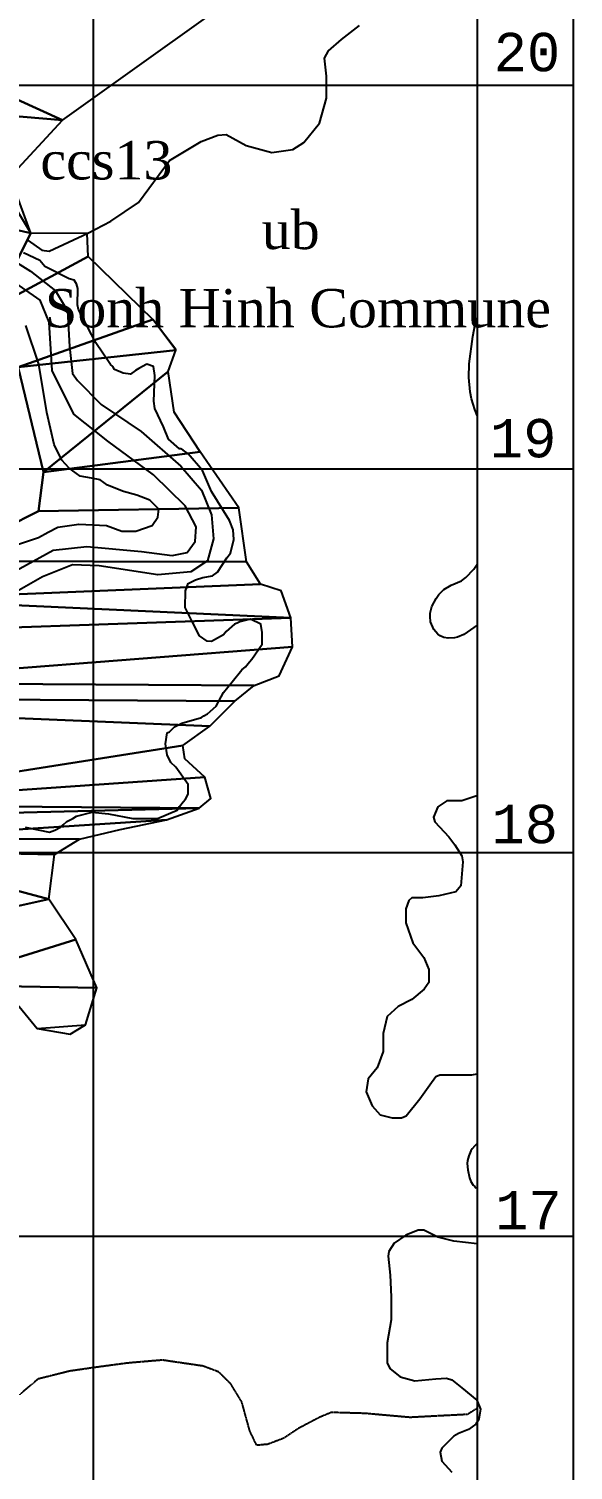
# Model space of a CAD drawing. Extents: x 19272750 to 38563660, y 1412748 to 2838873.
# Drawn here: x 19280833 to 19282250, y 1416390 to 1420147 of the extents above; entities that cross this region are included whole.
import ezdxf
from ezdxf.enums import TextEntityAlignment as Align

# ---------------------------------------------------------------- set-up
doc = ezdxf.new("R2010")
doc.units = 0
doc.header["$MEASUREMENT"] = 0
doc.linetypes.add('HIDDEN', pattern=[0.375, 0.25, -0.125])
for name, color, linetype in [('-1', 7, 'CONTINUOUS'), ('-34', 7, 'CONTINUOUS'), ('-41', 7, 'CONTINUOUS'), ('-51', 7, 'CONTINUOUS'), ('-52', 7, 'CONTINUOUS'), ('1', 7, 'CONTINUOUS'), ('34', 7, 'CONTINUOUS'), ('41', 7, 'CONTINUOUS'), ('50', 7, 'CONTINUOUS'), ('51', 7, 'CONTINUOUS'), ('52', 7, 'CONTINUOUS')]:
    doc.layers.add(name, color=color, linetype=linetype)
doc.styles.add('MONOTXT', font='MONOTXT', dxfattribs={"height": 0.2})
doc.styles.get("Standard").update_dxf_attribs({"font": 'VNTIME.TTF'})

msp = doc.modelspace()

# ---------------------------------------------------------------- linework, layer by layer
at = {"layer": '-1', "color": 7, "linetype": 'CONTINUOUS'}
for p, q in [((19282000, 1434250), (19282000, 1413000)), ((19282250, 1434250), (19282250, 1412750)), ((19281000, 1433000), (19281000, 1415000)), ((19272750, 1420000), (19282250, 1420000)), ((19272750, 1419000), (19282250, 1419000)), ((19272750, 1418000), (19282250, 1418000)), ((19272750, 1417000), (19282250, 1417000))]:
    msp.add_line(p, q, dxfattribs=at)
at = {"layer": '-1', "color": 30, "linetype": 'CONTINUOUS'}
for points in [[(19280823.1, 1418065.8), (19280886.8, 1418053), (19280900.8, 1418058.5), (19280915.5, 1418065.8), (19280921.9, 1418072.1), (19280931.9, 1418080.6), (19280947.4, 1418088.1), (19280956.5, 1418094.2), (19280997.9, 1418104.6), (19281039.9, 1418100.9), (19281103.7, 1418088.1), (19281167.6, 1418088.1), (19281218.6, 1418110.5), (19281225, 1418120), (19281234.9, 1418131.5), (19281240.9, 1418139.2), (19281247.3, 1418151.9), (19281247.3, 1418177.4), (19281215.4, 1418222.1), (19281202.5, 1418234.1), (19281193.1, 1418254), (19281188.3, 1418282.8), (19281193.1, 1418311.4), (19281199.4, 1418314.6), (19281212.2, 1418327.4), (19281231.3, 1418336.9), (19281282.2, 1418351.6), (19281288.8, 1418356.1), (19281297.7, 1418361.3), (19281320.7, 1418381.6), (19281339.9, 1418416.8), (19281361.9, 1418445.1), (19281387.7, 1418475.9), (19281397.3, 1418483.7), (19281407.1, 1418496.6), (19281413.5, 1418504), (19281440.6, 1418542.9), (19281440.6, 1418572.9), (19281436.8, 1418594.9), (19281410, 1418608.1), (19281381.9, 1418601.1), (19281374.8, 1418597.9), (19281368.5, 1418595.4), (19281346.3, 1418576.3), (19281339.7, 1418567.6), (19281308.6, 1418549.4), (19281296.9, 1418550.7), (19281277.5, 1418564.4), (19281259.4, 1418598.1), (19281240, 1418638.4), (19281240.9, 1418681.5), (19281247.3, 1418700.6), (19281266.4, 1418710.2), (19281285.6, 1418716.6), (19281310.6, 1418720.6), (19281323.6, 1418730.3), (19281348.2, 1418768.3), (19281357.8, 1418780.3), (19281366.9, 1418815.4), (19281365.1, 1418841), (19281355.1, 1418864.8), (19281308.6, 1418941.2), (19281285.3, 1418995.8), (19281247.3, 1419038.9), (19281234.6, 1419048.4), (19281228.2, 1419051.6), (19281224.9, 1419051.6), (19281196.2, 1419077.2), (19281183.5, 1419109.1), (19281161.2, 1419156.9), (19281158, 1419176), (19281161.2, 1419243), (19281157.2, 1419266.2), (19281139.7, 1419272.6), (19281119, 1419261), (19281110.1, 1419255.8), (19281097.4, 1419246.2), (19281078.2, 1419249.4), (19281055.9, 1419259), (19281051.6, 1419266.2), (19281045.8, 1419271.5), (19281007, 1419328.5), (19280962.3, 1419414.8), (19280959.7, 1419427.1), (19280960.2, 1419469.6), (19280957, 1419482.3), (19280950.6, 1419491.9), (19280937.8, 1419495.1), (19280874, 1419527), (19280861.3, 1419542.9), (19280818.8, 1419562.8)], [(19282000, 1419138.8), (19281993.7, 1419154.6), (19281985.4, 1419182), (19281981.7, 1419200.5), (19281978.2, 1419237.8), (19281979.1, 1419273.4), (19281988.6, 1419344.5), (19281994.9, 1419376.8), (19282000, 1419392.4)], [(19280790.2, 1418798.1), (19280857.6, 1418820.8), (19280883.5, 1418835.1), (19280908.1, 1418848.1), (19280962.5, 1418855.9), (19281035, 1418852), (19281075.2, 1418837.7), (19281111.4, 1418837.7), (19281154.2, 1418852), (19281168.4, 1418874.1), (19281171, 1418894.9), (19281147.7, 1418918.3), (19281114, 1418931.3), (19281079.1, 1418940.4), (19281037.6, 1418957.3), (19281018.2, 1418971.6), (19280996.1, 1418975.5), (19280966.4, 1418980.7), (19280937.9, 1419001.5), (19280918.4, 1419022.3), (19280899, 1419063.2), (19280879.6, 1419146.4), (19280858.9, 1419272.4), (19280825.2, 1419373.1)], [(19282000, 1418592.8), (19281965.2, 1418568.2), (19281949, 1418560.8), (19281941, 1418559), (19281924.9, 1418558.4), (19281913.4, 1418560.4), (19281903.5, 1418564.8), (19281897.6, 1418569.3), (19281887.5, 1418581.2), (19281879, 1418600.9), (19281877.3, 1418614.7), (19281877.8, 1418623.9), (19281882.3, 1418641), (19281893.3, 1418662.1), (19281900.4, 1418671.9), (19281913.4, 1418685.2), (19281932.4, 1418696.6), (19281958.9, 1418708.1), (19281970.4, 1418716.4), (19281991.2, 1418738.6), (19282000, 1418751)], [(19282000, 1418147.6), (19281998.8, 1418147.2), (19281959.9, 1418134.2), (19281921, 1418134.2), (19281897.7, 1418118.6), (19281886.4, 1418091.7), (19281889.9, 1418079.5), (19281926.2, 1418040.5), (19281941.8, 1418019.7), (19281959.8, 1417991.1), (19281962.5, 1417975.5), (19281959.9, 1417944.3), (19281957.3, 1417913.1), (19281944.4, 1417897.5), (19281900.3, 1417887.1), (19281858.8, 1417881.9), (19281830.3, 1417881.9), (19281821.9, 1417874.7), (19281814.7, 1417853.2), (19281814.7, 1417816.8), (19281832.9, 1417764.8), (19281861.4, 1417725.8), (19281874.4, 1417694.6), (19281874.4, 1417660.8), (19281862.5, 1417643.3), (19281830.3, 1417616.6), (19281794, 1417598.3), (19281765.5, 1417572.3), (19281755.1, 1417528.1), (19281755.1, 1417481.3), (19281739.6, 1417438.4), (19281716.2, 1417409.8), (19281711.1, 1417375.9), (19281726.6, 1417339.5), (19281747.3, 1417316.1), (19281778.4, 1417308.3), (19281803.1, 1417308.1), (19281814.8, 1417313.5), (19281851, 1417357.7), (19281877, 1417394.1), (19281892.4, 1417415.6), (19281902.9, 1417420.2), (19281941.8, 1417420.2), (19281985.9, 1417420.2), (19282000, 1417422.6)], [(19282000, 1417241.2), (19281993.6, 1417235.5), (19281987.1, 1417227.8), (19281983.6, 1417222), (19281978.1, 1417209.5), (19281975.1, 1417197.5), (19281974.4, 1417189.3), (19281975.5, 1417173.1), (19281979.7, 1417152.1), (19281983.7, 1417142.1), (19281989.7, 1417132.9), (19281993.6, 1417128.9)], [(19281993.6, 1417128.9), (19281995.7, 1417127), (19281997.1, 1417125.9), (19282000, 1417123.8)], [(19282000, 1416979.6), (19281939.2, 1416987.1), (19281897.7, 1416997.5), (19281861.4, 1417015.7), (19281846.1, 1417015.1), (19281814.7, 1417002.7), (19281783.6, 1416981.9), (19281769.8, 1416960), (19281768.1, 1416948.1), (19281773.3, 1416898.6), (19281775.9, 1416841.4), (19281775.9, 1416781.6), (19281765.5, 1416721.8), (19281765.5, 1416669.8), (19281772.6, 1416655), (19281799.2, 1416633.3), (19281838.1, 1416622.9), (19281892.5, 1416628.1), (19281920.4, 1416629.9), (19281934, 1416625.5), (19281959.9, 1416604.7), (19281998.8, 1416572.2), (19282009.2, 1416548.8), (19282004.6, 1416522.5), (19281996.2, 1416509.8), (19281977.9, 1416496.1), (19281951.5, 1416485.7), (19281939.2, 1416478.6), (19281908.1, 1416447.4), (19281904, 1416436.6), (19281908.1, 1416413.6), (19281934, 1416384.9)]]:
    msp.add_lwpolyline(points, dxfattribs=at)
at = {"layer": '-51', "color": 4, "linetype": 'CONTINUOUS'}
for points in [[(19280830.8, 1419594.7), (19280867, 1419569.4), (19280885.3, 1419567.3), (19280986.4, 1419613.9), (19281046, 1419645), (19281118.5, 1419694.4), (19281198.8, 1419803.6), (19281281.7, 1419852.9), (19281325.2, 1419869.8), (19281346.4, 1419871.1), (19281398.2, 1419842.5), (19281465.6, 1419824.3), (19281520, 1419832.1), (19281548.7, 1419850.1), (19281589.9, 1419901), (19281608, 1419966), (19281608, 1420023.1), (19281602.9, 1420069.9), (19281612.9, 1420089.3), (19281646.9, 1420119.3), (19281693.5, 1420155.7)], [(19280757.1, 1419564.8), (19280837.4, 1419515.5), (19280902.1, 1419463.6), (19280933.2, 1419411.7), (19280938.4, 1419318.3), (19280946.1, 1419248.2), (19280959.1, 1419230), (19281021.2, 1419167.7), (19281124.8, 1419097.6), (19281228.3, 1419006.8), (19281282.7, 1418944.5), (19281308.6, 1418879.6), (19281313.8, 1418817.3), (19281298.2, 1418760.2), (19281254.2, 1418731.7), (19281168.8, 1418723.9), (19281016, 1418747.3), (19280946.1, 1418749.9), (19280868.4, 1418718.7), (19280801.1, 1418679.8)], [(19280792.2, 1418730.9), (19280895.7, 1418788), (19280983.7, 1418797.1), (19281126, 1418784.1), (19281206.2, 1418773.8), (19281245.1, 1418781.5), (19281265.8, 1418810.1), (19281268.3, 1418849), (19281239.9, 1418903.6), (19281157.1, 1418984), (19281038.1, 1419072.3), (19280950.1, 1419142.4), (19280893.1, 1419256.6), (19280885.4, 1419382.5), (19280862.1, 1419439.6), (19280761.2, 1419509.7)]]:
    msp.add_lwpolyline(points, dxfattribs=at)
at = {"layer": '-51', "color": 4, "linetype": 'HIDDEN'}
msp.add_lwpolyline([(19282000, 1416550.9), (19281974.9, 1416535.2), (19281824.8, 1416527.4), (19281708.3, 1416537.8), (19281620.3, 1416540.4), (19281589.2, 1416527.4), (19281534.8, 1416498.8), (19281496, 1416472.9), (19281454.6, 1416457.3), (19281426.1, 1416454.7), (19281408, 1416492.4), (19281387.3, 1416567.7), (19281358.8, 1416614.4), (19281327.8, 1416645.6), (19281286.4, 1416661.2), (19281180.2, 1416676.8), (19281089.6, 1416669), (19281012, 1416658.6), (19280939.5, 1416648.2), (19280856.7, 1416627.4), (19280807.5, 1416585.9)], dxfattribs=at)
at = {"layer": '-52', "color": 4, "linetype": 'CONTINUOUS'}
for points in [[(19280783.7, 1419761.1), (19280920, 1419908.9), (19281493.8, 1420319.9)], [(19280764.1, 1417651.9), (19280854.5, 1417541.1), (19280940.2, 1417526.7), (19280980, 1417551.1), (19281010.1, 1417646.8), (19280954.9, 1417772.7), (19280884.6, 1417878.5), (19280899.7, 1417994.3), (19280964.9, 1418034.6), (19281070.3, 1418059.8), (19281190.8, 1418085), (19281276.2, 1418115.2), (19281306.3, 1418140.4), (19281291.2, 1418195.8), (19281238.5, 1418243.6), (19281233.5, 1418278.9), (19281303.8, 1418329.2), (19281369, 1418394.7), (19281419.2, 1418435), (19281484.5, 1418460.2), (19281519.6, 1418535.7), (19281514.6, 1418611.2), (19281489.5, 1418681.8), (19281436.1, 1418698.9), (19281399.2, 1418757.3), (19281379.1, 1418898.3), (19281278.7, 1419044.4), (19281210.9, 1419147.6), (19281195.9, 1419253.4), (19281215.9, 1419308.8), (19281155.7, 1419389.3), (19280986.9, 1419553.6), (19280984.4, 1419613.3), (19280838.2, 1419614.5), (19280778.2, 1419714.4)]]:
    msp.add_lwpolyline(points, dxfattribs=at)
at = {"layer": '1', "color": 7, "linetype": 'CONTINUOUS'}
for p, q in [((19282000, 1434250), (19282000, 1413000)), ((19282250, 1434250), (19282250, 1412750)), ((19281000, 1433000), (19281000, 1415000)), ((19272750, 1420000), (19282250, 1420000)), ((19272750, 1419000), (19282250, 1419000)), ((19272750, 1418000), (19282250, 1418000)), ((19272750, 1417000), (19282250, 1417000))]:
    msp.add_line(p, q, dxfattribs=at)
at = {"layer": '1', "color": 30, "linetype": 'CONTINUOUS'}
for points in [[(19280823.1, 1418065.8), (19280886.8, 1418053), (19280900.8, 1418058.5), (19280915.5, 1418065.8), (19280921.9, 1418072.1), (19280931.9, 1418080.6), (19280947.4, 1418088.1), (19280956.5, 1418094.2), (19280997.9, 1418104.6), (19281039.9, 1418100.9), (19281103.7, 1418088.1), (19281167.6, 1418088.1), (19281218.6, 1418110.5), (19281225, 1418120), (19281234.9, 1418131.5), (19281240.9, 1418139.2), (19281247.3, 1418151.9), (19281247.3, 1418177.4), (19281215.4, 1418222.1), (19281202.5, 1418234.1), (19281193.1, 1418254), (19281188.3, 1418282.8), (19281193.1, 1418311.4), (19281199.4, 1418314.6), (19281212.2, 1418327.4), (19281231.3, 1418336.9), (19281282.2, 1418351.6), (19281288.8, 1418356.1), (19281297.7, 1418361.3), (19281320.7, 1418381.6), (19281339.9, 1418416.8), (19281361.9, 1418445.1), (19281387.7, 1418475.9), (19281397.3, 1418483.7), (19281407.1, 1418496.6), (19281413.5, 1418504), (19281440.6, 1418542.9), (19281440.6, 1418572.9), (19281436.8, 1418594.9), (19281410, 1418608.1), (19281381.9, 1418601.1), (19281374.8, 1418597.9), (19281368.5, 1418595.4), (19281346.3, 1418576.3), (19281339.7, 1418567.6), (19281308.6, 1418549.4), (19281296.9, 1418550.7), (19281277.5, 1418564.4), (19281259.4, 1418598.1), (19281240, 1418638.4), (19281240.9, 1418681.5), (19281247.3, 1418700.6), (19281266.4, 1418710.2), (19281285.6, 1418716.6), (19281310.6, 1418720.6), (19281323.6, 1418730.3), (19281348.2, 1418768.3), (19281357.8, 1418780.3), (19281366.9, 1418815.4), (19281365.1, 1418841), (19281355.1, 1418864.8), (19281308.6, 1418941.2), (19281285.3, 1418995.8), (19281247.3, 1419038.9), (19281234.6, 1419048.4), (19281228.2, 1419051.6), (19281224.9, 1419051.6), (19281196.2, 1419077.2), (19281183.5, 1419109.1), (19281161.2, 1419156.9), (19281158, 1419176), (19281161.2, 1419243), (19281157.2, 1419266.2), (19281139.7, 1419272.6), (19281119, 1419261), (19281110.1, 1419255.8), (19281097.4, 1419246.2), (19281078.2, 1419249.4), (19281055.9, 1419259), (19281051.6, 1419266.2), (19281045.8, 1419271.5), (19281007, 1419328.5), (19280962.3, 1419414.8), (19280959.7, 1419427.1), (19280960.2, 1419469.6), (19280957, 1419482.3), (19280950.6, 1419491.9), (19280937.8, 1419495.1), (19280874, 1419527), (19280861.3, 1419542.9), (19280818.8, 1419562.8)], [(19282000, 1419138.8), (19281993.7, 1419154.6), (19281985.4, 1419182), (19281981.7, 1419200.5), (19281978.2, 1419237.8), (19281979.1, 1419273.4), (19281988.6, 1419344.5), (19281994.9, 1419376.8), (19282000, 1419392.4)], [(19280790.2, 1418798.1), (19280857.6, 1418820.8), (19280883.5, 1418835.1), (19280908.1, 1418848.1), (19280962.5, 1418855.9), (19281035, 1418852), (19281075.2, 1418837.7), (19281111.4, 1418837.7), (19281154.2, 1418852), (19281168.4, 1418874.1), (19281171, 1418894.9), (19281147.7, 1418918.3), (19281114, 1418931.3), (19281079.1, 1418940.4), (19281037.6, 1418957.3), (19281018.2, 1418971.6), (19280996.1, 1418975.5), (19280966.4, 1418980.7), (19280937.9, 1419001.5), (19280918.4, 1419022.3), (19280899, 1419063.2), (19280879.6, 1419146.4), (19280858.9, 1419272.4), (19280825.2, 1419373.1)], [(19282000, 1418592.8), (19281965.2, 1418568.2), (19281949, 1418560.8), (19281941, 1418559), (19281924.9, 1418558.4), (19281913.4, 1418560.4), (19281903.5, 1418564.8), (19281897.6, 1418569.3), (19281887.5, 1418581.2), (19281879, 1418600.9), (19281877.3, 1418614.7), (19281877.8, 1418623.9), (19281882.3, 1418641), (19281893.3, 1418662.1), (19281900.4, 1418671.9), (19281913.4, 1418685.2), (19281932.4, 1418696.6), (19281958.9, 1418708.1), (19281970.4, 1418716.4), (19281991.2, 1418738.6), (19282000, 1418751)], [(19282000, 1418147.6), (19281998.8, 1418147.2), (19281959.9, 1418134.2), (19281921, 1418134.2), (19281897.7, 1418118.6), (19281886.4, 1418091.7), (19281889.9, 1418079.5), (19281926.2, 1418040.5), (19281941.8, 1418019.7), (19281959.8, 1417991.1), (19281962.5, 1417975.5), (19281959.9, 1417944.3), (19281957.3, 1417913.1), (19281944.4, 1417897.5), (19281900.3, 1417887.1), (19281858.8, 1417881.9), (19281830.3, 1417881.9), (19281821.9, 1417874.7), (19281814.7, 1417853.2), (19281814.7, 1417816.8), (19281832.9, 1417764.8), (19281861.4, 1417725.8), (19281874.4, 1417694.6), (19281874.4, 1417660.8), (19281862.5, 1417643.3), (19281830.3, 1417616.6), (19281794, 1417598.3), (19281765.5, 1417572.3), (19281755.1, 1417528.1), (19281755.1, 1417481.3), (19281739.6, 1417438.4), (19281716.2, 1417409.8), (19281711.1, 1417375.9), (19281726.6, 1417339.5), (19281747.3, 1417316.1), (19281778.4, 1417308.3), (19281803.1, 1417308.1), (19281814.8, 1417313.5), (19281851, 1417357.7), (19281877, 1417394.1), (19281892.4, 1417415.6), (19281902.9, 1417420.2), (19281941.8, 1417420.2), (19281985.9, 1417420.2), (19282000, 1417422.6)], [(19282000, 1417241.2), (19281993.6, 1417235.5), (19281987.1, 1417227.8), (19281983.6, 1417222), (19281978.1, 1417209.5), (19281975.1, 1417197.5), (19281974.4, 1417189.3), (19281975.5, 1417173.1), (19281979.7, 1417152.1), (19281983.7, 1417142.1), (19281989.7, 1417132.9), (19281993.6, 1417128.9)], [(19281993.6, 1417128.9), (19281995.7, 1417127), (19281997.1, 1417125.9), (19282000, 1417123.8)], [(19282000, 1416979.6), (19281939.2, 1416987.1), (19281897.7, 1416997.5), (19281861.4, 1417015.7), (19281846.1, 1417015.1), (19281814.7, 1417002.7), (19281783.6, 1416981.9), (19281769.8, 1416960), (19281768.1, 1416948.1), (19281773.3, 1416898.6), (19281775.9, 1416841.4), (19281775.9, 1416781.6), (19281765.5, 1416721.8), (19281765.5, 1416669.8), (19281772.6, 1416655), (19281799.2, 1416633.3), (19281838.1, 1416622.9), (19281892.5, 1416628.1), (19281920.4, 1416629.9), (19281934, 1416625.5), (19281959.9, 1416604.7), (19281998.8, 1416572.2), (19282009.2, 1416548.8), (19282004.6, 1416522.5), (19281996.2, 1416509.8), (19281977.9, 1416496.1), (19281951.5, 1416485.7), (19281939.2, 1416478.6), (19281908.1, 1416447.4), (19281904, 1416436.6), (19281908.1, 1416413.6), (19281934, 1416384.9)]]:
    msp.add_lwpolyline(points, dxfattribs=at)
at = {"layer": '51', "color": 4, "linetype": 'CONTINUOUS'}
for points in [[(19280830.8, 1419594.7), (19280867, 1419569.4), (19280885.3, 1419567.3), (19280986.4, 1419613.9), (19281046, 1419645), (19281118.5, 1419694.4), (19281198.8, 1419803.6), (19281281.7, 1419852.9), (19281325.2, 1419869.8), (19281346.4, 1419871.1), (19281398.2, 1419842.5), (19281465.6, 1419824.3), (19281520, 1419832.1), (19281548.7, 1419850.1), (19281589.9, 1419901), (19281608, 1419966), (19281608, 1420023.1), (19281602.9, 1420069.9), (19281612.9, 1420089.3), (19281646.9, 1420119.3), (19281693.5, 1420155.7)], [(19280757.1, 1419564.8), (19280837.4, 1419515.5), (19280902.1, 1419463.6), (19280933.2, 1419411.7), (19280938.4, 1419318.3), (19280946.1, 1419248.2), (19280959.1, 1419230), (19281021.2, 1419167.7), (19281124.8, 1419097.6), (19281228.3, 1419006.8), (19281282.7, 1418944.5), (19281308.6, 1418879.6), (19281313.8, 1418817.3), (19281298.2, 1418760.2), (19281254.2, 1418731.7), (19281168.8, 1418723.9), (19281016, 1418747.3), (19280946.1, 1418749.9), (19280868.4, 1418718.7), (19280801.1, 1418679.8)], [(19280792.2, 1418730.9), (19280895.7, 1418788), (19280983.7, 1418797.1), (19281126, 1418784.1), (19281206.2, 1418773.8), (19281245.1, 1418781.5), (19281265.8, 1418810.1), (19281268.3, 1418849), (19281239.9, 1418903.6), (19281157.1, 1418984), (19281038.1, 1419072.3), (19280950.1, 1419142.4), (19280893.1, 1419256.6), (19280885.4, 1419382.5), (19280862.1, 1419439.6), (19280761.2, 1419509.7)]]:
    msp.add_lwpolyline(points, dxfattribs=at)
at = {"layer": '51', "color": 4, "linetype": 'HIDDEN'}
msp.add_lwpolyline([(19282000, 1416550.9), (19281974.9, 1416535.2), (19281824.8, 1416527.4), (19281708.3, 1416537.8), (19281620.3, 1416540.4), (19281589.2, 1416527.4), (19281534.8, 1416498.8), (19281496, 1416472.9), (19281454.6, 1416457.3), (19281426.1, 1416454.7), (19281408, 1416492.4), (19281387.3, 1416567.7), (19281358.8, 1416614.4), (19281327.8, 1416645.6), (19281286.4, 1416661.2), (19281180.2, 1416676.8), (19281089.6, 1416669), (19281012, 1416658.6), (19280939.5, 1416648.2), (19280856.7, 1416627.4), (19280807.5, 1416585.9)], dxfattribs=at)
at = {"layer": '52', "color": 4, "linetype": 'CONTINUOUS'}
for points in [[(19280783.7, 1419761.1), (19280920, 1419908.9), (19281493.8, 1420319.9)], [(19280764.1, 1417651.9), (19280854.5, 1417541.1), (19280940.2, 1417526.7), (19280980, 1417551.1), (19281010.1, 1417646.8), (19280954.9, 1417772.7), (19280884.6, 1417878.5), (19280899.7, 1417994.3), (19280964.9, 1418034.6), (19281070.3, 1418059.8), (19281190.8, 1418085), (19281276.2, 1418115.2), (19281306.3, 1418140.4), (19281291.2, 1418195.8), (19281238.5, 1418243.6), (19281233.5, 1418278.9), (19281303.8, 1418329.2), (19281369, 1418394.7), (19281419.2, 1418435), (19281484.5, 1418460.2), (19281519.6, 1418535.7), (19281514.6, 1418611.2), (19281489.5, 1418681.8), (19281436.1, 1418698.9), (19281399.2, 1418757.3), (19281379.1, 1418898.3), (19281278.7, 1419044.4), (19281210.9, 1419147.6), (19281195.9, 1419253.4), (19281215.9, 1419308.8), (19281155.7, 1419389.3), (19280986.9, 1419553.6), (19280984.4, 1419613.3), (19280838.2, 1419614.5), (19280778.2, 1419714.4)], [(19280599.1, 1418759.6), (19280857.8, 1418889.8), (19280871, 1418991.3), (19280804.9, 1419264.9)]]:
    msp.add_lwpolyline(points, dxfattribs=at)

# ---------------------------------------------------------------- texts
at = {"layer": '-1', "color": 7, "linetype": 'CONTINUOUS', "style": 'MONOTXT'}
for s, p in [('20', (19282129.7, 1420086.2)), ('19', (19282119.8, 1419079.9)), ('18', (19282124, 1418074.2)), ('17', (19282133.7, 1417067.9))]:
    msp.add_text(s, height=100, dxfattribs=at).set_placement(p, align=Align.MIDDLE)
at = {"layer": '-34', "color": 7, "linetype": 'CONTINUOUS'}
msp.add_text('ub ', height=100, dxfattribs=at).set_placement((19281533.5, 1419624.9), align=Align.MIDDLE)
at = {"layer": '-41', "color": 3, "linetype": 'CONTINUOUS'}
msp.add_text('ccs13', height=100, dxfattribs=at).set_placement((19281034.7, 1419804), align=Align.MIDDLE)
at = {"layer": '1', "color": 7, "linetype": 'CONTINUOUS', "style": 'MONOTXT'}
for s, p in [('20', (19282129.7, 1420086.2)), ('19', (19282119.8, 1419079.9)), ('18', (19282124, 1418074.2)), ('17', (19282133.7, 1417067.9))]:
    msp.add_text(s, height=100, dxfattribs=at).set_placement(p, align=Align.MIDDLE)
at = {"layer": '34', "color": 7, "linetype": 'CONTINUOUS'}
for s, p in [('ub ', (19281533.5, 1419624.9)), ('Sonh Hinh Commune', (19281533.5, 1419420.9))]:
    msp.add_text(s, height=100, dxfattribs=at).set_placement(p, align=Align.MIDDLE)
at = {"layer": '41', "color": 3, "linetype": 'CONTINUOUS'}
msp.add_text('ccs13', height=100, dxfattribs=at).set_placement((19281034.7, 1419804), align=Align.MIDDLE)

# ---------------------------------------------------------------- meshes
at = {"layer": '50', "color": 134, "linetype": 'CONTINUOUS'}
mesh = msp.add_polyface(dxfattribs=at)
corners = [(19281713.1, 1422533.5), (19281357.6, 1422603.8), (19281067.2, 1422458.2), (19281883.3, 1422367.8), (19281059.7, 1422410.5), (19281973.4, 1422392.9), (19281963.4, 1422849.9), (19281948.4, 1422498.4), (19281868.3, 1422829.9), (19281883.3, 1422618.9), (19281828.2, 1422754.5), (19282000, 1422103.6), (19281004.7, 1422239.7), (19281332.6, 1422006.1), (19280934.6, 1422129.2), (19281257.5, 1421960.9), (19280804.4, 1421918.2), (19281187.4, 1421855.5), (19280799.4, 1421827.8), (19281127.3, 1421785.1), (19280814.4, 1421727.4), (19281132.3, 1421694.7), (19280814.4, 1421727.4), (19281177.4, 1421639.5), (19280889.5, 1421536.5), (19281235, 1421466.2), (19281233.4, 1421379.8), (19280964.6, 1421431.1), (19281286.2, 1421288), (19281004.7, 1421310.5), (19281361.5, 1421262.8), (19280999.6, 1421235.2), (19281411.7, 1421222.5), (19280999.6, 1421230.9), (19281453.6, 1421187), (19281024.5, 1421121.6), (19281393.6, 1421099), (19281355.9, 1421032.9), (19281061, 1420976.7), (19281341.4, 1420975.8), (19281041.4, 1420904.6), (19281313.8, 1420817.1), (19280939, 1420876.6), (19280217.7, 1420686.8), (19281509.6, 1420691.2), (19281559.8, 1420650.8), (19280187.8, 1420606.5), (19281597.5, 1420622.4), (19281588.1, 1420527.9), (19280172.7, 1420380.1), (19281496.7, 1420322.4), (19281493.8, 1420319.9), (19280210.3, 1420302), (19280920, 1419908.9), (19280300.6, 1420191.3), (19280375.9, 1419954.8), (19280783.7, 1419761.1), (19280365.8, 1419818.9), (19280838.2, 1419614.5), (19280449.1, 1419702.7), (19280738.9, 1419419.4), (19280986.9, 1419553.6), (19281155.7, 1419389.3), (19280804.9, 1419264.9), (19281215.9, 1419308.8), (19281195.9, 1419253.4), (19280871, 1418991.3), (19281278.7, 1419044.4), (19281379.1, 1418898.3), (19280857.8, 1418889.8), (19281399.2, 1418757.3), (19280599.1, 1418759.6), (19281436.1, 1418698.9), (19280473.7, 1418659), (19281514.6, 1418611.2), (19280263, 1418568.4), (19281519.6, 1418535.7), (19280317.8, 1418441.9), (19281419.2, 1418435), (19281369, 1418394.7), (19280228.5, 1418402.1), (19281303.8, 1418329.2), (19280153.4, 1418376.9), (19281233.5, 1418278.9), (19280253.1, 1418124.1), (19281291.2, 1418195.8), (19281276.2, 1418115.2), (19280362.4, 1418092.8), (19281190.8, 1418085), (19280429.3, 1418035.7), (19280964.9, 1418034.6), (19280899.7, 1417994.3), (19280466.5, 1418003.4), (19280884.6, 1417878.5), (19280488, 1417984.2), (19280613.5, 1417818.1), (19280954.9, 1417772.7), (19280678.8, 1417687.1), (19281010.1, 1417646.8), (19280764.1, 1417651.9), (19281813.2, 1421910.7), (19281527.9, 1421925.8), (19281668, 1421805.2), (19281537.9, 1421860.5), (19279393.4, 1422254.2), (19278781.9, 1421955.6), (19279462.8, 1422179.6), (19279445.1, 1422056.4), (19279435.1, 1421960.9), (19279477.6, 1421881.5), (19278812.1, 1421880.4), (19279542.1, 1421846.7), (19278816.8, 1421875.5), (19278982.7, 1421744.6), (19280281.2, 1421825.3), (19280399.2, 1421739.6), (19280417.8, 1421721), (19278986.9, 1421687.7), (19280427.1, 1421679), (19279031.6, 1421638), (19279264.5, 1421623.1), (19279205, 1421613.2), (19279086.1, 1421608.2), (19280790.1, 1420951.2), (19280162.1, 1420955.4), (19280281, 1420933.3), (19279888.3, 1420815.9), (19279772.9, 1420836), (19279261.1, 1420216.9), (19279165.8, 1420247.1), (19280111, 1421960.9), (19279874.2, 1421941.1), (19280206.1, 1421890.6), (19279780, 1421886.5), (19280427.1, 1421581), (19280352.6, 1421520.4), (19279398.3, 1421578.4), (19279547, 1421523.8), (19279710.2, 1421497.9), (19279591.6, 1421513.8), (19280220, 1421358.6), (19279715.2, 1421452.6), (19279639.9, 1421251.3), (19280292.9, 1421182.9), (19279652.5, 1421153.1), (19280543.4, 1421025.9), (19279652.7, 1421152), (19279946.1, 1421000.8), (19279682.6, 1421037.4), (19279866.7, 1420994), (19279602.3, 1420946.8), (19279866.7, 1420878.2), (19279491.9, 1420836), (19279627.4, 1420800.8), (19279496.9, 1420634.7), (19279351.4, 1420695.1), (19279246.1, 1420594.4), (19279481.9, 1420559.2), (19279271.2, 1420549.1), (19279612.3, 1420433.4), (19279291.2, 1420524), (19279311.3, 1420373), (19279629.4, 1420337.4), (19279271.2, 1420312.6), (19279444.5, 1420266.8), (19279356.5, 1420267.3), (19279702.6, 1420846.1), (19280441.1, 1421632.4), (19281953.4, 1422061.4), (19281427.7, 1422006.1), (19281077.2, 1422558.6), (19281933.4, 1422342.7), (19279666, 1421841.8), (19280308.1, 1420849), (19280153.4, 1418376.9), (19280343.2, 1418613.7), (19280528.4, 1419622), (19280345.8, 1420080.6), (19279888.3, 1420780.7), (19279858.2, 1420765.6), (19279616.2, 1420213.9), (19279576.5, 1420213.9), (19279422.4, 1420266.8), (19279180.9, 1420206.9), (19279321.3, 1420448.5), (19279266.1, 1420654.8), (19279640.1, 1421249), (19279660, 1421372.1), (19279634.9, 1421508), (19279472.7, 1421543.6), (19279135.6, 1421598.3), (19278932.5, 1421855.3), (19279385.3, 1422260.8), (19279423.1, 1422229.3), (19279465.1, 1422126.7), (19279435.1, 1421971), (19280025.9, 1421986.1), (19280104.6, 1421964.6), (19280375.9, 1421777), (19280213, 1421282.5), (19281122.3, 1422613.9), (19281222.4, 1422623.9), (19281547.9, 1422608.9), (19281828.2, 1422694.2), (19282000, 1422855.4), (19281567.9, 1421760), (19281537.9, 1421795.2), (19281197.4, 1421579.2), (19281456.9, 1421182.2), (19281414.2, 1420721.4), (19281593.9, 1420626.6), (19281597.5, 1420461.7), (19280984.4, 1419613.3), (19281215.1, 1419310.5), (19281210.9, 1419147.6), (19281489.5, 1418681.8), (19281484.5, 1418460.2), (19281238.5, 1418243.6), (19281306.3, 1418140.4), (19281070.3, 1418059.8), (19280980, 1417551.1), (19280854.5, 1417541.1), (19280553.3, 1417903.7), (19280263.3, 1418120.1), (19280153.4, 1418376.9)]
mesh.append_faces([[corners[k] for k in face] for face in [(82, 224, 174)]], dxfattribs={"color": 134})
mesh.append_faces([[corners[k] for k in face] for face in [(1, 0, 202), (9, 10, 203), (98, 99, 221, 220), (102, 103, 206, 205), (105, 104, 192), (121, 122, 190), (126, 127, 179, 178), (128, 129, 183), (131, 130, 197, 196), (138, 139, 188), (162, 164, 181, 180), (164, 165, 182), (170, 1, 201, 200)]], dxfattribs={"vtx0": -1, "color": 134})
mesh.append_faces([[corners[k] for k in face] for face in [(6, 5, 11, 204), (23, 24, 25, 207), (34, 35, 36, 208), (41, 43, 44, 209), (45, 46, 47, 210), (48, 49, 50, 211), (58, 60, 61, 212), (62, 63, 64, 213), (65, 66, 67, 214), (72, 73, 74, 215), (76, 77, 78, 216), (83, 84, 85, 217), (85, 84, 86, 218), (88, 89, 90, 219), (104, 105, 106, 193), (106, 105, 107, 194), (107, 105, 108, 195), (114, 113, 115, 198), (140, 142, 143, 199)]], dxfattribs={"vtx0": -1, "vtx1": -1, "color": 134})
mesh.append_faces([[corners[k] for k in face] for face in [(111, 113, 114, 172), (118, 119, 120, 167)]], dxfattribs={"vtx0": -1, "vtx1": -1, "vtx2": -1, "color": 134})
mesh.append_faces([[corners[k] for k in face] for face in [(162, 163, 165, 164)]], dxfattribs={"vtx0": -1, "vtx1": -1, "vtx2": -1, "vtx3": -1, "color": 134})
mesh.append_faces([[corners[k] for k in face] for face in [(0, 1, 170, 2), (41, 42, 173, 43), (151, 152, 153, 166)]], dxfattribs={"vtx0": -1, "vtx1": -1, "vtx3": -1, "color": 134})
mesh.append_faces([[corners[k] for k in face] for face in [(0, 2, 4, 3), (3, 4, 12, 171), (5, 6, 8, 7), (7, 8, 10, 9), (13, 14, 16, 15), (11, 13, 169, 168), (15, 16, 18, 17), (17, 18, 20, 19), (19, 20, 22, 21), (21, 22, 24, 23), (25, 24, 27, 26), (26, 27, 29, 28), (28, 29, 31, 30), (30, 31, 33, 32), (32, 33, 35, 34), (36, 35, 38, 37), (37, 38, 40, 39), (39, 40, 42, 41), (44, 43, 46, 45), (47, 46, 49, 48), (50, 49, 52, 51), (51, 52, 54, 53), (53, 55, 57, 56), (56, 57, 59, 58), (61, 60, 63, 62), (64, 63, 66, 65), (67, 66, 69, 68), (68, 69, 71, 70), (70, 71, 73, 72), (74, 75, 77, 76), (78, 77, 80, 79), (79, 80, 82, 81), (81, 82, 84, 83), (86, 87, 89, 88), (90, 89, 92, 91), (91, 92, 94, 93), (93, 95, 97, 96), (96, 97, 99, 98), (100, 101, 103, 102), (101, 100, 168, 169), (108, 105, 110, 109), (109, 110, 112, 111), (115, 113, 117, 116), (116, 117, 119, 118), (120, 119, 122, 121), (123, 124, 125, 42), (124, 123, 145, 147), (42, 125, 173), (127, 126, 151, 166), (129, 128, 165, 163), (130, 131, 133, 132), (132, 133, 172, 114), (134, 120, 136, 135), (120, 134, 167), (135, 138, 141, 140), (143, 144, 146, 145), (147, 148, 150, 149), (149, 150, 152, 151), (153, 152, 155, 154), (154, 156, 158, 157), (157, 158, 160, 159), (159, 161, 163, 162)]], dxfattribs={"vtx0": -1, "vtx2": -1, "color": 134})
mesh.append_faces([[corners[k] for k in face] for face in [(11, 5, 171, 12), (11, 12, 14, 13), (135, 137, 139, 138), (145, 146, 148, 147)]], dxfattribs={"vtx0": -1, "vtx2": -1, "vtx3": -1, "color": 134})
mesh.append_faces([[corners[k] for k in face] for face in [(53, 54, 177, 55), (58, 59, 176, 60), (74, 73, 175, 75), (86, 84, 223, 87), (93, 94, 222, 95), (111, 112, 191, 113), (135, 136, 189, 137), (140, 141, 187, 142), (143, 142, 186, 144), (154, 155, 185, 156), (159, 160, 184, 161)]], dxfattribs={"vtx0": -1, "vtx3": -1, "color": 134})

doc.saveas('drawing.dxf')
